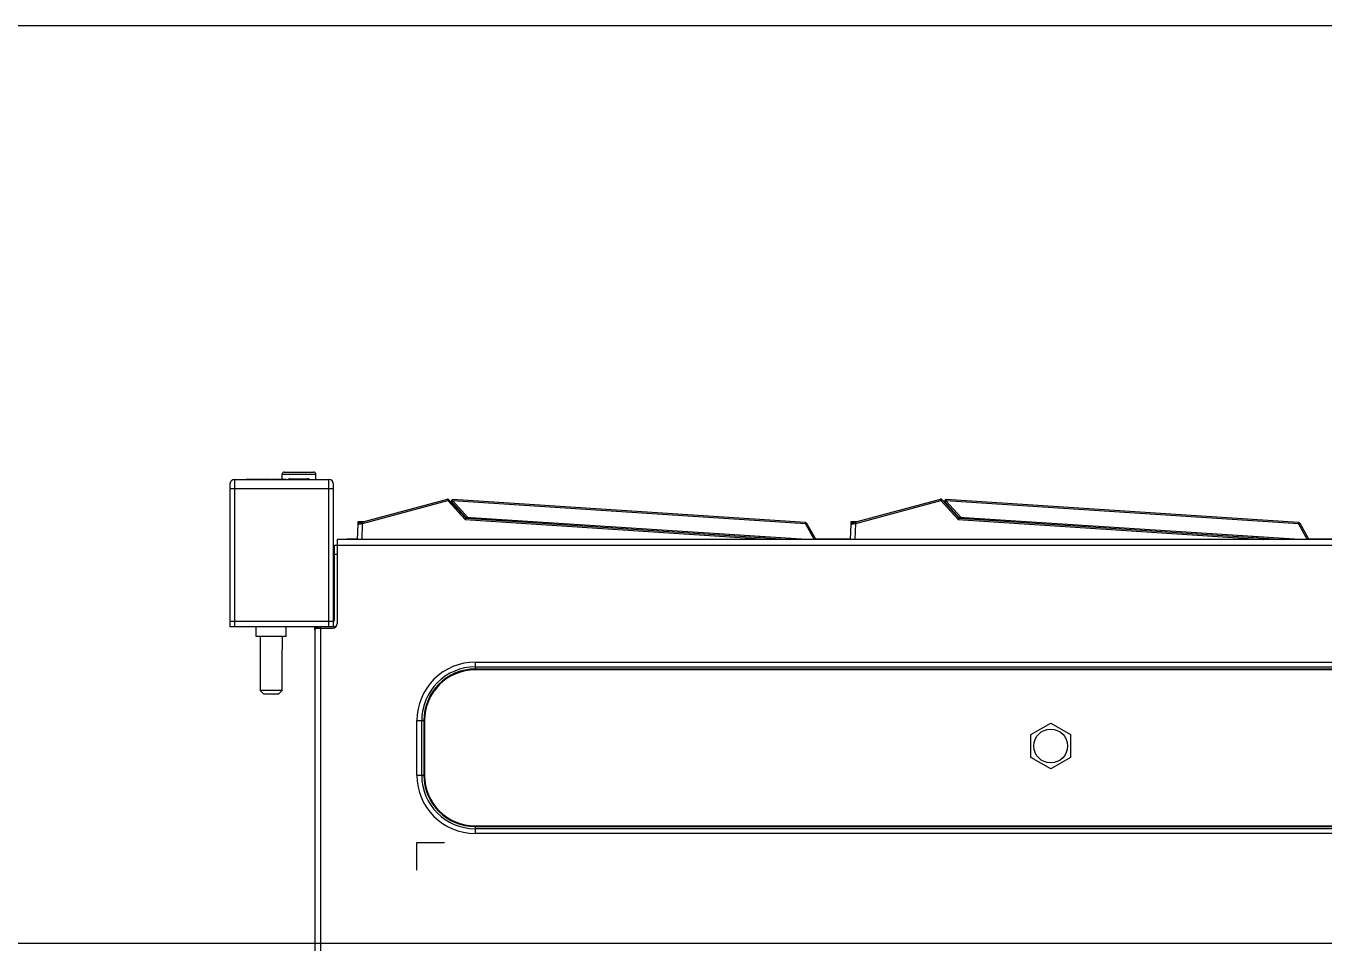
# Model space of a CAD drawing. Extents: x 539033 to 804858, y 468425 to 1263560.
# Drawn here: x 759402.6 to 759685.9, y 486539.2 to 486739.3 of the extents above; entities that cross this region are included whole.
import ezdxf

# ---------------------------------------------------------------- set-up
doc = ezdxf.new("R2010")
doc.units = 0
doc.header["$LTSCALE"] = 1000
doc.header["$MEASUREMENT"] = 0
doc.linetypes.add('DASHED2', pattern=[0.375, 0.25, -0.125])
doc.layers.get('0').update_dxf_attribs({"linetype": 'CONTINUOUS'})
for name, color, linetype in [('00_COMPONENTS', 7, 'CONTINUOUS'), ('02___PRT_ALL_AXES', 7, 'CONTINUOUS'), ('03___PRT_ALL_CURVES', 7, 'CONTINUOUS'), ('7_ALL_FEATURES', 7, 'CONTINUOUS'), ('线体内容', 7, 'CONTINUOUS')]:
    doc.layers.add(name, color=color, linetype=linetype)

# ---------------------------------------------------------------- blocks, each defined once
blk = doc.blocks.new('A$C7E87390C')
at = {"layer": '线体内容', "linetype": 'DASHED2', "ltscale": 100}
blk.add_line((1230, 0), (2.09, 0), dxfattribs=at)
blk = doc.blocks.new('8')
at = {"color": 7, "linetype": 'Continuous'}
for p, q in [((83489.77, 46043.17), (83489.77, 45331.17)), ((83490.97, 46043.17), (83490.97, 45331.17)), ((83491.07, 45332.07), (83491.07, 46043.17)), ((83080.07, 45376), (83456.07, 45376)), ((83080.07, 45374.96), (83456.07, 45374.96)), ((83456.07, 45374.32), (83456.07, 45376)), ((83456.07, 45374.5), (83080.07, 45374.5)), ((83456.07, 45374.32), (83080.07, 45374.32)), ((83468.76, 45363.31), (83467.09, 45363.31)), ((83467.09, 45351.31), (83467.09, 45363.31)), ((83467.26, 45351.31), (83467.26, 45363.31)), ((83467.72, 45363.31), (83467.72, 45351.31)), ((83468.76, 45363.31), (83468.76, 45351.31)), ((83326.16, 45359.39), (83330.47, 45361.88)), ((83330.47, 45361.88), (83334.78, 45359.39)), ((83326.16, 45354.41), (83326.16, 45359.39)), ((83334.78, 45359.39), (83334.78, 45354.41)), ((83330.47, 45351.92), (83326.16, 45354.41)), ((83334.78, 45354.41), (83330.47, 45351.92)), ((83468.76, 45351.31), (83467.09, 45351.31)), ((83498.98, 45345.57), (83498.18, 45344.77)), ((83498.18, 45344.77), (83502.98, 45344.77)), ((83498.18, 45344.77), (83498.18, 45335.91)), ((83498.98, 45345.57), (83502.18, 45345.57)), ((83502.18, 45345.57), (83502.98, 45344.77)), ((83502.98, 45335.91), (83502.98, 45344.77)), ((83080.07, 45340.29), (83456.07, 45340.29)), ((83080.07, 45340.11), (83456.07, 45340.11)), ((83456.07, 45339.65), (83080.07, 45339.65)), ((83456.07, 45338.61), (83080.07, 45338.61)), ((83456.07, 45338.61), (83456.07, 45340.29)), ((83491.07, 45332.07), (83490.97, 45332.07)), ((83486.17, 45311.87), (83486.17, 45330.17)), ((83486.46, 45330.87), (83509.57, 45330.87)), ((83486.97, 45330.87), (83486.97, 45299.77)), ((83490.97, 45331.17), (83487.17, 45331.17)), ((83487.97, 45330.87), (83487.97, 45298.77)), ((83489.87, 45330.87), (83489.87, 45331.17)), ((83490.53, 45331.07), (83491.07, 45331.07)), ((83490.97, 45331.57), (83491.07, 45331.57)), ((83491.07, 45331.57), (83491.07, 45331.07)), ((83508.57, 45298.77), (83508.57, 45330.87)), ((83509.57, 45299.77), (83509.57, 45330.87)), ((83486.77, 45315.07), (83486.17, 45315.07)), ((83049.37, 45313.17), (83486.17, 45313.17)), ((83486.77, 45313.07), (83486.17, 45313.07)), ((83049.97, 45311.87), (83486.17, 45311.87)), ((83274.23, 45311.72), (83266.53, 45311.72)), ((83381.83, 45311.72), (83374.13, 45311.72)), ((83484.07, 45311.72), (83481.73, 45311.72)), ((83484.07, 45311.72), (83484.07, 45311.87)), ((83486.97, 45300.77), (83509.57, 45300.77)), ((83508.57, 45298.77), (83487.97, 45298.77)), ((83490.8, 45298.77), (83490.8, 45297.62)), ((83496.4, 45298.57), (83492.6, 45298.57)), ((83494.47, 45298.74), (83494.47, 45298.77)), ((83494.47, 45298.74), (83496.83, 45298.74)), ((83494.48, 45298.77), (83494.48, 45298.74)), ((83494.92, 45298.77), (83494.92, 45298.74)), ((83495.02, 45298.74), (83495.02, 45298.77)), ((83495.29, 45298.74), (83495.29, 45298.77)), ((83495.38, 45298.74), (83495.38, 45298.77)), ((83496.05, 45298.74), (83496.05, 45298.77)), ((83496.35, 45298.74), (83496.35, 45298.77)), ((83496.45, 45298.74), (83496.45, 45298.77)), ((83496.73, 45298.74), (83496.73, 45298.77)), ((83496.83, 45298.74), (83496.83, 45298.77)), ((83497.32, 45298.77), (83497.32, 45298.74)), ((83497.32, 45298.74), (83497.32, 45298.77)), ((83497.32, 45298.74), (83498.82, 45298.74)), ((83497.38, 45298.74), (83497.38, 45298.77)), ((83497.53, 45298.77), (83497.53, 45298.74)), ((83498.2, 45298.74), (83498.2, 45297.62)), ((83498.82, 45298.74), (83498.82, 45298.77)), ((83498.95, 45298.77), (83498.95, 45298.74)), ((83498.95, 45298.74), (83500.52, 45298.74)), ((83498.97, 45298.74), (83498.97, 45298.77)), ((83499.9, 45298.74), (83499.9, 45298.77)), ((83500.52, 45298.74), (83500.52, 45298.77)), ((83500.67, 45298.74), (83500.67, 45298.77)), ((83500.67, 45298.74), (83500.67, 45298.77)), ((83500.67, 45298.74), (83504.32, 45298.74)), ((83500.99, 45298.74), (83500.99, 45298.77)), ((83501.06, 45298.74), (83501.06, 45298.77)), ((83501.29, 45298.74), (83501.29, 45298.77)), ((83501.36, 45298.74), (83501.36, 45298.77)), ((83501.42, 45298.74), (83501.42, 45298.77)), ((83501.55, 45298.77), (83501.55, 45298.74)), ((83501.69, 45298.74), (83501.69, 45298.77)), ((83501.8, 45298.74), (83501.8, 45298.77)), ((83501.91, 45298.74), (83501.91, 45298.77)), ((83501.95, 45298.74), (83501.95, 45298.77)), ((83502.17, 45298.77), (83502.17, 45298.74)), ((83502.23, 45298.74), (83502.23, 45298.77)), ((83502.23, 45298.74), (83502.23, 45298.77)), ((83502.29, 45298.77), (83502.29, 45298.74)), ((83502.39, 45298.74), (83502.39, 45298.77)), ((83502.65, 45298.74), (83502.65, 45298.77)), ((83502.75, 45298.74), (83502.75, 45298.77)), ((83502.76, 45298.74), (83502.76, 45298.77)), ((83503.69, 45298.74), (83503.69, 45298.77)), ((83504.32, 45298.74), (83504.32, 45298.77)), ((83504.5, 45298.77), (83504.5, 45298.74)), ((83504.5, 45298.74), (83504.5, 45298.77)), ((83504.5, 45298.74), (83506, 45298.74)), ((83504.56, 45298.74), (83504.56, 45298.77)), ((83504.71, 45298.77), (83504.71, 45298.74)), ((83506, 45298.74), (83506, 45298.77)), ((83498.2, 45297.62), (83490.8, 45297.62)), ((83497.7, 45297.12), (83491.3, 45297.12))]:
    blk.add_line(p, q, dxfattribs=at)
at = {"color": 3, "linetype": 'Continuous'}
for p, q in [((83486.77, 45329.47), (83486.77, 45313.07)), ((83509.57, 45329.67), (83486.97, 45329.67))]:
    blk.add_line(p, q, dxfattribs=at)
at = {"color": 7, "linetype": 'Continuous'}
for centre, radius, start, end in [((83456.07, 45363.31), 12.69, 0, 90), ((83456.07, 45363.31), 11.65, 0, 90), ((83456.07, 45363.31), 11.19, 0, 90), ((83456.07, 45363.31), 11.02, 0, 90), ((83456.07, 45351.31), 12.69, 270, 0), ((83456.07, 45351.31), 11.65, 270, 0), ((83456.07, 45351.31), 11.19, 270, 0), ((83456.07, 45351.31), 11.02, 270, 0), ((83489.87, 45332.07), 1.2, 336.6263, 0), ((83487.17, 45330.17), 1, 90, 180), ((83486.97, 45329.47), 1.4, 90, 117.4214), ((83489.87, 45332.07), 1.2, 270, 311.1249), ((83487.97, 45299.77), 1, 180, 270), ((83492.6, 45299.07), 0.5, 216.8993, 270), ((83496.4, 45299.07), 0.5, 270, 318.2125), ((83508.57, 45299.77), 1, 270, 0), ((83491.3, 45297.62), 0.5, 180, 270), ((83497.7, 45297.62), 0.5, 270, 0)]:
    blk.add_arc(centre, radius, start, end, dxfattribs=at)
at = {"color": 3, "linetype": 'Continuous'}
blk.add_arc((83486.97, 45329.47), 0.2, 90, 180, dxfattribs=at)
at = {"layer": '00_COMPONENTS', "color": 7, "linetype": 'Continuous'}
for p, q in [((83276.13, 45308.3), (83274.15, 45311.87)), ((83276.39, 45308.43), (83274.49, 45311.87)), ((83276.18, 45311.87), (83350.48, 45307.03)), ((83350.52, 45307.22), (83279.61, 45311.87)), ((83350.66, 45307.5), (83284.04, 45311.87)), ((83285.57, 45311.25), (83285.59, 45311.47)), ((83286.52, 45311.19), (83286.54, 45311.41)), ((83373.14, 45311.87), (83373.01, 45308.32)), ((83374.13, 45311.87), (83374.02, 45308.51)), ((83383.73, 45308.3), (83381.75, 45311.87)), ((83383.99, 45308.43), (83382.09, 45311.87)), ((83383.78, 45311.87), (83458.08, 45307.03)), ((83458.12, 45307.22), (83387.21, 45311.87)), ((83458.26, 45307.5), (83391.64, 45311.87)), ((83393.17, 45311.25), (83393.19, 45311.47)), ((83394.12, 45311.19), (83394.14, 45311.41)), ((83480.74, 45311.87), (83480.61, 45308.32)), ((83481.73, 45311.87), (83481.62, 45308.51)), ((83276.37, 45308.15), (83353.3, 45303.13)), ((83276.39, 45308.43), (83353.32, 45303.42)), ((83353.32, 45303.42), (83350.04, 45307.05)), ((83350.29, 45307.23), (83353.54, 45303.63)), ((83354.19, 45303.16), (83350.52, 45307.22)), ((83354.41, 45303.35), (83350.66, 45307.5)), ((83373.01, 45308.32), (83354.41, 45303.35)), ((83373.8, 45308.23), (83354.49, 45303.07)), ((83374.02, 45307.92), (83372.64, 45307.92)), ((83374.02, 45308.51), (83374.02, 45307.92)), ((83383.97, 45308.15), (83460.9, 45303.13)), ((83383.99, 45308.43), (83460.92, 45303.42)), ((83460.92, 45303.42), (83457.64, 45307.05)), ((83457.89, 45307.23), (83461.14, 45303.63)), ((83461.79, 45303.16), (83458.12, 45307.22)), ((83462.01, 45303.35), (83458.26, 45307.5)), ((83480.61, 45308.32), (83462.01, 45303.35)), ((83481.4, 45308.23), (83462.09, 45303.07)), ((83481.62, 45307.92), (83480.24, 45307.92)), ((83481.62, 45308.51), (83481.62, 45307.92)), ((83351.57, 45306.05), (83351.57, 45305.82)), ((83459.17, 45306.05), (83459.17, 45305.82))]:
    blk.add_line(p, q, dxfattribs=at)
for centre, radius, start, end in [((83276.39, 45308.45), 0.3, 209.061, 266.2729), ((83373.72, 45308.52), 0.3, 284.9498, 358), ((83383.99, 45308.45), 0.3, 209.061, 266.2729), ((83481.32, 45308.52), 0.3, 284.9498, 358), ((83353.32, 45303.43), 0.3, 266.2729, 42.1221), ((83354.41, 45303.36), 0.3, 222.1098, 284.9498), ((83347.32, 45311.2), 10.58, 311.4767, 312.0879), ((83460.92, 45303.43), 0.3, 266.2729, 42.1221), ((83462.01, 45303.36), 0.3, 222.1098, 284.9498), ((83454.92, 45311.2), 10.58, 311.4767, 312.0879)]:
    blk.add_arc(centre, radius, start, end, dxfattribs=at)
for points, knots in [([(83276.13, 45308.3), (83276.13, 45308.3), (83276.14, 45308.3), (83276.15, 45308.31), (83276.18, 45308.32), (83276.23, 45308.34), (83276.3, 45308.38), (83276.36, 45308.42), (83276.39, 45308.43)], [0, 0, 0, 0, 0.020064, 0.076881, 0.169045, 0.292883, 0.616638, 1, 1, 1, 1]), ([(83276.37, 45308.15), (83276.38, 45308.15), (83276.37, 45308.16), (83276.38, 45308.17), (83276.38, 45308.2), (83276.38, 45308.25), (83276.39, 45308.33), (83276.39, 45308.4), (83276.39, 45308.43)], [0, 0, 0, 0, 0.019097, 0.075457, 0.16725, 0.290819, 0.614725, 1, 1, 1, 1]), ([(83350.52, 45307.22), (83350.52, 45307.22), (83350.53, 45307.23), (83350.54, 45307.24), (83350.55, 45307.27), (83350.57, 45307.32), (83350.61, 45307.4), (83350.64, 45307.46), (83350.66, 45307.5)], [0, 0, 0, 0, 0.022267, 0.083125, 0.179961, 0.307231, 0.628811, 1, 1, 1, 1]), ([(83374.02, 45308.51), (83374.02, 45308.5), (83374.01, 45308.5), (83374, 45308.5), (83373.97, 45308.49), (83373.92, 45308.48), (83373.83, 45308.47), (83373.71, 45308.44), (83373.56, 45308.42), (83373.32, 45308.37), (83373.14, 45308.34), (83373.01, 45308.32)], [0, 0, 0, 0, 0.00525, 0.020191, 0.044686, 0.078541, 0.172616, 0.298242, 0.450103, 0.622062, 1, 1, 1, 1]), ([(83373.09, 45308.04), (83373.09, 45308.04), (83373.09, 45308.05), (83373.08, 45308.06), (83373.07, 45308.09), (83373.06, 45308.14), (83373.04, 45308.21), (83373.02, 45308.28), (83373.01, 45308.32)], [0, 0, 0, 0, 0.019321, 0.075735, 0.167271, 0.290879, 0.615342, 1, 1, 1, 1]), ([(83383.73, 45308.3), (83383.73, 45308.3), (83383.74, 45308.3), (83383.75, 45308.31), (83383.78, 45308.32), (83383.83, 45308.34), (83383.9, 45308.38), (83383.96, 45308.42), (83383.99, 45308.43)], [0, 0, 0, 0, 0.020064, 0.076881, 0.169045, 0.292883, 0.616638, 1, 1, 1, 1]), ([(83383.97, 45308.15), (83383.98, 45308.15), (83383.97, 45308.16), (83383.98, 45308.17), (83383.98, 45308.2), (83383.98, 45308.25), (83383.99, 45308.33), (83383.99, 45308.4), (83383.99, 45308.43)], [0, 0, 0, 0, 0.019097, 0.075457, 0.16725, 0.290819, 0.614725, 1, 1, 1, 1]), ([(83458.12, 45307.22), (83458.12, 45307.22), (83458.13, 45307.23), (83458.14, 45307.24), (83458.15, 45307.27), (83458.17, 45307.32), (83458.21, 45307.4), (83458.24, 45307.46), (83458.26, 45307.5)], [0, 0, 0, 0, 0.022267, 0.083125, 0.179961, 0.307231, 0.628811, 1, 1, 1, 1]), ([(83481.62, 45308.51), (83481.62, 45308.5), (83481.61, 45308.5), (83481.6, 45308.5), (83481.57, 45308.49), (83481.52, 45308.48), (83481.43, 45308.47), (83481.31, 45308.44), (83481.16, 45308.42), (83480.92, 45308.37), (83480.74, 45308.34), (83480.61, 45308.32)], [0, 0, 0, 0, 0.00525, 0.020191, 0.044686, 0.078541, 0.172616, 0.298242, 0.450103, 0.622062, 1, 1, 1, 1]), ([(83480.69, 45308.04), (83480.69, 45308.04), (83480.69, 45308.05), (83480.68, 45308.06), (83480.67, 45308.09), (83480.66, 45308.14), (83480.64, 45308.21), (83480.62, 45308.28), (83480.61, 45308.32)], [0, 0, 0, 0, 0.019321, 0.075735, 0.167271, 0.290879, 0.615342, 1, 1, 1, 1]), ([(83353.32, 45303.42), (83353.32, 45303.39), (83353.31, 45303.32), (83353.31, 45303.24), (83353.31, 45303.19), (83353.31, 45303.16), (83353.3, 45303.15), (83353.3, 45303.13), (83353.3, 45303.13)], [0, 0, 0, 0, 0.385851, 0.709654, 0.833144, 0.92468, 0.980973, 1, 1, 1, 1]), ([(83353.32, 45303.42), (83353.35, 45303.45), (83353.4, 45303.5), (83353.47, 45303.56), (83353.51, 45303.59), (83353.53, 45303.61), (83353.54, 45303.63), (83353.55, 45303.63), (83353.54, 45303.63)], [0, 0, 0, 0, 0.381207, 0.705605, 0.830194, 0.922866, 0.980084, 1, 1, 1, 1]), ([(83354.19, 45303.16), (83354.19, 45303.16), (83354.21, 45303.18), (83354.23, 45303.19), (83354.28, 45303.23), (83354.31, 45303.26), (83354.33, 45303.27)], [0, 0, 0, 0, 0.070519, 0.273329, 0.591812, 1, 1, 1, 1]), ([(83354.49, 45303.07), (83354.49, 45303.07), (83354.49, 45303.08), (83354.48, 45303.09), (83354.47, 45303.12), (83354.46, 45303.17), (83354.44, 45303.25), (83354.42, 45303.31), (83354.41, 45303.35)], [0, 0, 0, 0, 0.01917, 0.075552, 0.16735, 0.290923, 0.614846, 1, 1, 1, 1]), ([(83460.92, 45303.42), (83460.92, 45303.39), (83460.91, 45303.32), (83460.91, 45303.24), (83460.91, 45303.19), (83460.91, 45303.16), (83460.9, 45303.15), (83460.9, 45303.13), (83460.9, 45303.13)], [0, 0, 0, 0, 0.385851, 0.709654, 0.833144, 0.92468, 0.980973, 1, 1, 1, 1]), ([(83460.92, 45303.42), (83460.95, 45303.45), (83461, 45303.5), (83461.07, 45303.56), (83461.11, 45303.59), (83461.13, 45303.61), (83461.14, 45303.63), (83461.15, 45303.63), (83461.14, 45303.63)], [0, 0, 0, 0, 0.381207, 0.705605, 0.830194, 0.922866, 0.980084, 1, 1, 1, 1]), ([(83461.79, 45303.16), (83461.79, 45303.16), (83461.81, 45303.18), (83461.83, 45303.19), (83461.88, 45303.23), (83461.91, 45303.26), (83461.93, 45303.27)], [0, 0, 0, 0, 0.070519, 0.273329, 0.591812, 1, 1, 1, 1]), ([(83462.09, 45303.07), (83462.09, 45303.07), (83462.09, 45303.08), (83462.08, 45303.09), (83462.07, 45303.12), (83462.06, 45303.17), (83462.04, 45303.25), (83462.02, 45303.31), (83462.01, 45303.35)], [0, 0, 0, 0, 0.01917, 0.075552, 0.16735, 0.290923, 0.614846, 1, 1, 1, 1])]:
    blk.add_open_spline(points, degree=3, knots=knots, dxfattribs=at)
at = {"layer": '02___PRT_ALL_AXES', "color": 7, "linetype": 'Continuous'}
blk.add_circle((83330.47, 45356.91), 3.7, dxfattribs=at)
at = {"layer": '03___PRT_ALL_CURVES', "color": 4, "linetype": 'Continuous'}
for p, q in [((83468.76, 45384), (83468.76, 45378)), ((83468.76, 45378), (83462.76, 45378))]:
    blk.add_line(p, q, dxfattribs=at)
at = {"layer": '7_ALL_FEATURES', "color": 7, "linetype": 'Continuous'}
for p, q in [((83498.18, 45332.99), (83498.18, 45335.91)), ((83502.98, 45332.99), (83502.98, 45335.91)), ((83497.28, 45332.99), (83503.88, 45332.99)), ((83497.28, 45332.99), (83497.28, 45330.87)), ((83503.88, 45332.99), (83503.88, 45330.87))]:
    blk.add_line(p, q, dxfattribs=at)

msp = doc.modelspace()

# ---------------------------------------------------------------- linework, layer by layer
at = {"lineweight": 25, "ltscale": 100}
msp.add_lwpolyline([(758355.33, 484739.32), (760355.33, 484739.32), (760355.33, 486739.32), (758355.33, 486739.32)], close=True, dxfattribs=at)

# ---------------------------------------------------------------- block references
at = {"color": 3, "rotation": 180}
msp.add_blockref('8', (842956.68, 531939.09), dxfattribs=at)
at = {"lineweight": 25, "ltscale": 100, "rotation": 180}
msp.add_blockref('A$C7E87390C', (760240.26, 486539.18), dxfattribs=at)

doc.saveas('drawing.dxf')
